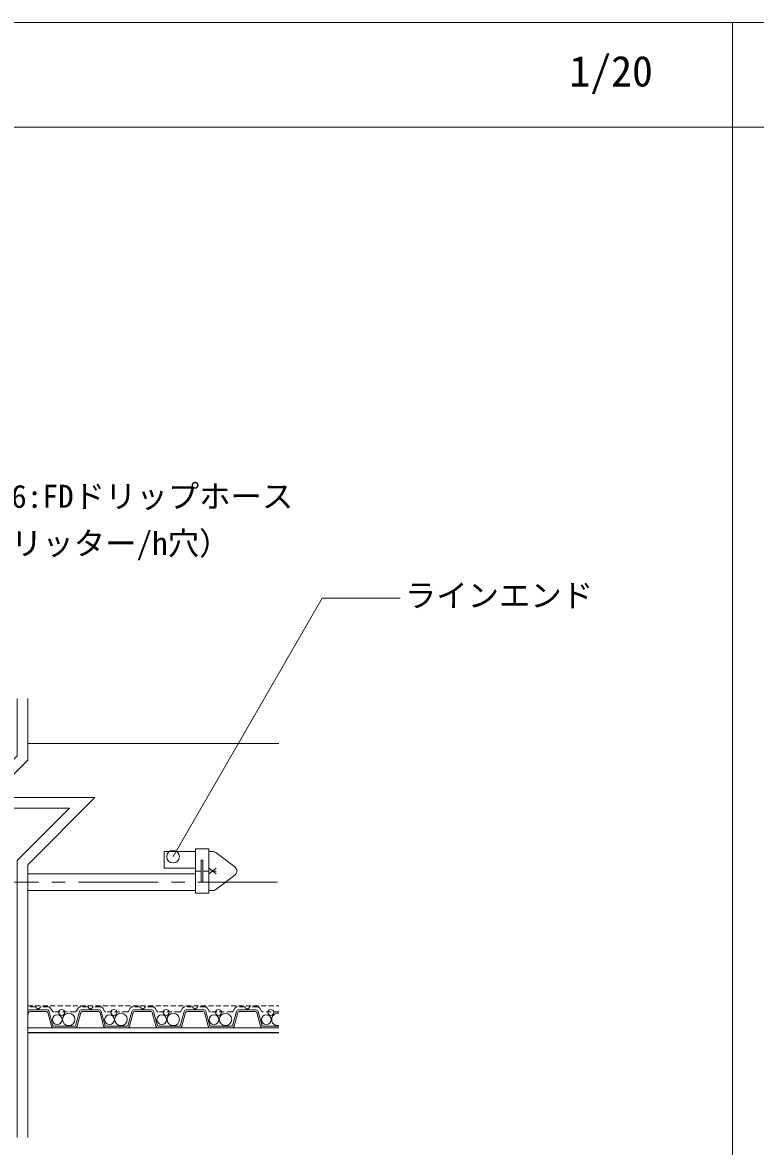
# Model space of a CAD drawing. Units: millimetres, scale not verified. Extents: x -79798 to 6167, y -2774 to 2774.
# Drawn here: x 1541 to 2242, y 1700 to 2774 of the extents above; entities that cross this region are included whole.
import ezdxf
from ezdxf.enums import TextEntityAlignment as Align

# ---------------------------------------------------------------- set-up
doc = ezdxf.new("R2010")
doc.units = ezdxf.units.MM
doc.header["$LTSCALE"] = 4
doc.linetypes.add('DASHED1', pattern=[1.8, 1.2, -0.6])
doc.linetypes.add('USER2', pattern=[28.575, 19.05, -3.175, 3.175, -3.175])
for name, color, linetype, lineweight in [('0-1_WAKU', 7, 'Continuous', 18), ('0-3_moji', 7, 'Continuous', 18), ('0-5_sunpo', 7, 'Continuous', 18), ('0-A_KUTAI', 3, 'Continuous', 18), ('0-B_kansui1', 4, 'Continuous', 18), ('0-C_fd-l', 8, 'Continuous', 18), ('0-D_sinsen', 3, 'USER2', 18)]:
    doc.layers.add(name, color=color, linetype=linetype, lineweight=lineweight)
doc.styles.add('ＭＳ ゴシック', font='')
doc.styles.get('ＭＳ ゴシック').set_extended_font_data('MS Gothic')

msp = doc.modelspace()

# ---------------------------------------------------------------- linework, layer by layer
at = {"layer": '0-1_WAKU'}
for p, q in [((2219.554, 2774), (2219.554, -2299)), ((-1727.696, 2674), (6166.804, 2674))]:
    msp.add_line(p, q, dxfattribs=at)
msp.add_lwpolyline([(-1727.696, -2774), (6166.804, -2774), (6166.804, 2774), (-1727.696, 2774)], close=True, dxfattribs=at)
at = {"layer": '0-3_moji'}
for p, q in [((1684.672, 1976.706), (1827.308, 2223.759)), ((1827.308, 2223.759), (1901.86, 2223.759))]:
    msp.add_line(p, q, dxfattribs=at)
msp.add_circle((1684.672, 1976.706), 6, dxfattribs=at)
at = {"layer": '0-5_sunpo'}
for points in [[(1535.674, 2127.732), (1535.674, 2073.148), (1485.674, 2023.148), (1585.674, 2023.148), (1535.674, 1973.148), (1535.674, 1708.243)], [(1545.674, 2127.732), (1545.674, 2069.006), (1509.816, 2033.148), (1609.816, 2033.148), (1545.674, 1969.006), (1545.674, 1708.243)]]:
    msp.add_lwpolyline(points, dxfattribs=at)
at = {"layer": '0-A_KUTAI'}
for p, q in [((1545.674, 2084.839), (1785.674, 2084.839)), ((1785.674, 1808.243), (1545.674, 1808.243))]:
    msp.add_line(p, q, dxfattribs=at)
at = {"layer": '0-B_kansui1'}
for p, q in [((1676.138, 1981.707), (1706.138, 1981.707)), ((1676.138, 1981.707), (1676.138, 1965.707)), ((1718.738, 1981.707), (1722.417, 1981.707)), ((1725.425, 1980.701), (1743.682, 1966.951)), ((1545.674, 1960.207), (1706.138, 1960.207)), ((1676.138, 1965.707), (1706.138, 1965.707)), ((1711.688, 1962.957), (1706.138, 1962.957)), ((1718.738, 1962.957), (1713.188, 1962.957)), ((1718.738, 1965.707), (1726.041, 1960.207)), ((1718.738, 1960.207), (1726.041, 1965.707)), ((1722.398, 1962.951), (1726.041, 1962.951)), ((1725.425, 1945.213), (1743.682, 1958.963)), ((1545.674, 1944.207), (1706.138, 1944.207)), ((1718.738, 1944.207), (1722.417, 1944.207))]:
    msp.add_line(p, q, dxfattribs=at)
for points in [[(1706.138, 1984.207), (1718.738, 1984.207), (1718.738, 1941.707), (1706.138, 1941.707)], [(1713.188, 1952.457), (1711.688, 1952.457), (1711.688, 1973.457), (1713.188, 1973.457)]]:
    msp.add_lwpolyline(points, close=True, dxfattribs=at)
for centre, start, end in [((1722.417, 1976.707), 53.015, 90), ((1740.674, 1962.957), 306.985, 53.015), ((1722.417, 1949.207), 270, 306.985)]:
    msp.add_arc(centre, 5, start, end, dxfattribs=at)
at = {"layer": '0-C_fd-l', "linetype": 'DASHED1'}
for p, q in [((1545.674, 1834.043), (1785.674, 1834.043)), ((1552.845, 1833.243), (1545.674, 1833.243)), ((1564.975, 1833.243), (1558.502, 1833.243)), ((1569.237, 1828.972), (1567.548, 1831.787)), ((1590.825, 1828.243), (1570.523, 1828.243)), ((1593.8, 1831.787), (1592.111, 1828.972)), ((1602.845, 1833.243), (1596.372, 1833.243)), ((1614.975, 1833.243), (1608.502, 1833.243)), ((1619.237, 1828.972), (1617.548, 1831.787)), ((1640.825, 1828.243), (1620.523, 1828.243)), ((1643.8, 1831.787), (1642.111, 1828.972)), ((1652.845, 1833.243), (1646.372, 1833.243)), ((1664.975, 1833.243), (1658.502, 1833.243)), ((1669.237, 1828.972), (1667.548, 1831.787)), ((1690.825, 1828.243), (1670.523, 1828.243)), ((1693.8, 1831.787), (1692.111, 1828.972)), ((1702.845, 1833.243), (1696.372, 1833.243)), ((1714.975, 1833.243), (1708.502, 1833.243)), ((1719.237, 1828.972), (1717.548, 1831.787)), ((1740.825, 1828.243), (1720.523, 1828.243)), ((1743.8, 1831.787), (1742.111, 1828.972)), ((1752.845, 1833.243), (1746.372, 1833.243)), ((1764.975, 1833.243), (1758.502, 1833.243)), ((1769.237, 1828.972), (1767.548, 1831.787)), ((1785.674, 1828.243), (1770.523, 1828.243))]:
    msp.add_line(p, q, dxfattribs=at)
at = {"layer": '0-C_fd-l'}
for p, q in [((1546.527, 1827.632), (1545.674, 1824.448)), ((1564.139, 1830.243), (1547.208, 1830.243)), ((1563.372, 1828.743), (1547.976, 1828.743)), ((1568.279, 1814.726), (1564.821, 1827.632)), ((1569.529, 1815.855), (1566.071, 1828.761)), ((1595.277, 1828.761), (1591.819, 1815.855)), ((1596.527, 1827.632), (1593.069, 1814.726)), ((1614.139, 1830.243), (1597.208, 1830.243)), ((1613.372, 1828.743), (1597.976, 1828.743)), ((1618.279, 1814.726), (1614.821, 1827.632)), ((1619.529, 1815.855), (1616.071, 1828.761)), ((1645.277, 1828.761), (1641.819, 1815.855)), ((1646.527, 1827.632), (1643.069, 1814.726)), ((1664.139, 1830.243), (1647.208, 1830.243)), ((1663.372, 1828.743), (1647.976, 1828.743)), ((1668.279, 1814.726), (1664.821, 1827.632)), ((1669.529, 1815.855), (1666.071, 1828.761)), ((1695.277, 1828.761), (1691.819, 1815.855)), ((1696.527, 1827.632), (1693.069, 1814.726)), ((1714.139, 1830.243), (1697.208, 1830.243)), ((1713.372, 1828.743), (1697.976, 1828.743)), ((1718.279, 1814.726), (1714.821, 1827.632)), ((1719.529, 1815.855), (1716.071, 1828.761)), ((1745.277, 1828.761), (1741.819, 1815.855)), ((1746.527, 1827.632), (1743.069, 1814.726)), ((1764.139, 1830.243), (1747.208, 1830.243)), ((1763.372, 1828.743), (1747.976, 1828.743)), ((1768.279, 1814.726), (1764.821, 1827.632)), ((1769.529, 1815.855), (1766.071, 1828.761)), ((1591.137, 1813.243), (1570.211, 1813.243)), ((1590.37, 1814.743), (1570.978, 1814.743)), ((1641.137, 1813.243), (1620.211, 1813.243)), ((1640.37, 1814.743), (1620.978, 1814.743)), ((1691.137, 1813.243), (1670.211, 1813.243)), ((1690.37, 1814.743), (1670.978, 1814.743)), ((1741.137, 1813.243), (1720.211, 1813.243)), ((1740.37, 1814.743), (1720.978, 1814.743)), ((1785.674, 1813.243), (1770.211, 1813.243)), ((1785.674, 1814.743), (1770.978, 1814.743))]:
    msp.add_line(p, q, dxfattribs=at)
at = {"layer": '0-C_fd-l', "color": 6}
for p, q in [((1785.674, 1813.243), (1545.674, 1813.243)), ((1785.674, 1808.543), (1545.674, 1808.543))]:
    msp.add_line(p, q, dxfattribs=at)
at = {"layer": '0-C_fd-l', "color": 7}
msp.add_line((1785.674, 1808.243), (1545.674, 1808.243), dxfattribs=at)
at = {"layer": '0-C_fd-l'}
for centre, radius in [((1578.122, 1827.847), 2.82), ((1584.89, 1821.142), 5.923), ((1628.122, 1827.847), 2.82), ((1634.89, 1821.142), 5.923), ((1678.122, 1827.847), 2.82), ((1684.89, 1821.142), 5.923), ((1728.122, 1827.847), 2.82), ((1734.89, 1821.142), 5.923), ((1778.122, 1827.847), 2.82), ((1573.891, 1820.86), 4.654), ((1623.891, 1820.86), 4.654), ((1673.891, 1820.86), 4.654), ((1723.891, 1820.86), 4.654), ((1773.891, 1820.86), 4.654)]:
    msp.add_circle(centre, radius, dxfattribs=at)
for centre, radius, start, end in [((1547.208, 1828.243), 2, 90, 140.11446), ((1547.976, 1827.243), 1.5, 90, 165), ((1563.372, 1827.243), 1.5, 15, 90), ((1564.139, 1828.243), 2, 15, 90), ((1597.208, 1828.243), 2, 90, 165), ((1597.976, 1827.243), 1.5, 90, 165), ((1613.372, 1827.243), 1.5, 15, 90), ((1614.139, 1828.243), 2, 15, 90), ((1647.208, 1828.243), 2, 90, 165), ((1647.976, 1827.243), 1.5, 90, 165), ((1663.372, 1827.243), 1.5, 15, 90), ((1664.139, 1828.243), 2, 15, 90), ((1697.208, 1828.243), 2, 90, 165), ((1697.976, 1827.243), 1.5, 90, 165), ((1713.372, 1827.243), 1.5, 15, 90), ((1714.139, 1828.243), 2, 15, 90), ((1747.208, 1828.243), 2, 90, 165), ((1747.976, 1827.243), 1.5, 90, 165), ((1763.372, 1827.243), 1.5, 15, 90), ((1764.139, 1828.243), 2, 15, 90), ((1784.89, 1821.142), 5.923, 82.39657, 277.60343), ((1570.978, 1816.243), 1.5, 195, 270), ((1590.37, 1816.243), 1.5, 270, 345), ((1620.978, 1816.243), 1.5, 195, 270), ((1640.37, 1816.243), 1.5, 270, 345), ((1670.978, 1816.243), 1.5, 195, 270), ((1690.37, 1816.243), 1.5, 270, 345), ((1720.978, 1816.243), 1.5, 195, 270), ((1740.37, 1816.243), 1.5, 270, 345), ((1770.978, 1816.243), 1.5, 195, 270), ((1570.211, 1815.243), 2, 195, 270), ((1591.137, 1815.243), 2, 270, 345), ((1620.211, 1815.243), 2, 195, 270), ((1641.137, 1815.243), 2, 270, 345), ((1670.211, 1815.243), 2, 195, 270), ((1691.137, 1815.243), 2, 270, 345), ((1720.211, 1815.243), 2, 195, 270), ((1741.137, 1815.243), 2, 270, 345), ((1770.211, 1815.243), 2, 195, 270)]:
    msp.add_arc(centre, radius, start, end, dxfattribs=at)
at = {"layer": '0-C_fd-l', "linetype": 'DASHED1'}
for centre, radius, start, end in [((1552.845, 1832.243), 1, 19.47122, 90), ((1555.674, 1833.243), 2, 199.47122, 340.52878), ((1558.502, 1832.243), 1, 90, 160.52878), ((1564.975, 1830.243), 3, 30.96376, 90), ((1570.523, 1829.743), 1.5, 210.96376, 270), ((1590.825, 1829.743), 1.5, 270, 329.03624), ((1596.372, 1830.243), 3, 90, 149.03624), ((1602.845, 1832.243), 1, 19.47122, 90), ((1605.674, 1833.243), 2, 199.47122, 340.52878), ((1608.502, 1832.243), 1, 90, 160.52878), ((1614.975, 1830.243), 3, 30.96376, 90), ((1620.523, 1829.743), 1.5, 210.96376, 270), ((1640.825, 1829.743), 1.5, 270, 329.03624), ((1646.372, 1830.243), 3, 90, 149.03624), ((1652.845, 1832.243), 1, 19.47122, 90), ((1655.674, 1833.243), 2, 199.47122, 340.52878), ((1658.502, 1832.243), 1, 90, 160.52878), ((1664.975, 1830.243), 3, 30.96376, 90), ((1670.523, 1829.743), 1.5, 210.96376, 270), ((1690.825, 1829.743), 1.5, 270, 329.03624), ((1696.372, 1830.243), 3, 90, 149.03624), ((1702.845, 1832.243), 1, 19.47122, 90), ((1705.674, 1833.243), 2, 199.47122, 340.52878), ((1708.502, 1832.243), 1, 90, 160.52878), ((1714.975, 1830.243), 3, 30.96376, 90), ((1720.523, 1829.743), 1.5, 210.96376, 270), ((1740.825, 1829.743), 1.5, 270, 329.03624), ((1746.372, 1830.243), 3, 90, 149.03624), ((1752.845, 1832.243), 1, 19.47122, 90), ((1755.674, 1833.243), 2, 199.47122, 340.52878), ((1758.502, 1832.243), 1, 90, 160.52878), ((1764.975, 1830.243), 3, 30.96376, 90), ((1770.523, 1829.743), 1.5, 210.96376, 270)]:
    msp.add_arc(centre, radius, start, end, dxfattribs=at)
at = {"layer": '0-D_sinsen'}
msp.add_lwpolyline([(479.777, 1853.243), (479.777, 2132.207), (679.777, 2132.207), (679.777, 1952.207), (1785.674, 1952.207)], dxfattribs=at)

# ---------------------------------------------------------------- texts
at = {"layer": '0-3_moji', "style": 'ＭＳ ゴシック'}
for s, height, p in [('1/20', 29.33, (2063.683, 2704)), ('点滴式灌水パイプ 径16:FDドリップホース', 21.99, (1229.939, 2303.532)), ('（点滴穴500ピッチ1.6リッター/h穴）', 21.99, (1229.939, 2258.532)), ('ラインエンド', 21.99, (1906.36, 2208.759))]:
    msp.add_text(s, height=height, dxfattribs=at).set_placement(p, align=Align.BOTTOM_LEFT)

doc.saveas('drawing.dxf')
